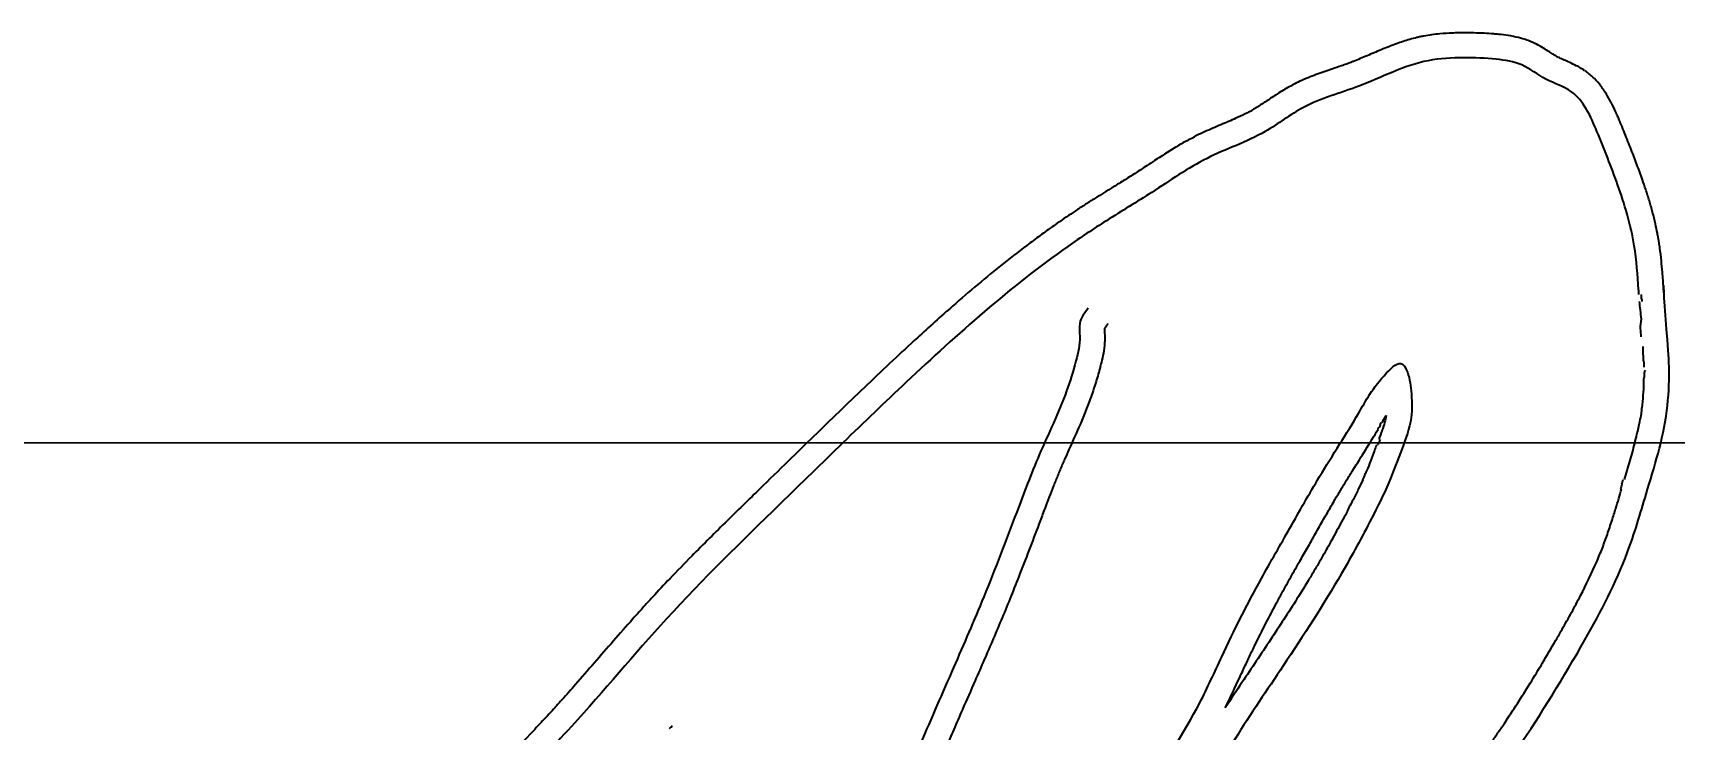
# Model space of a CAD drawing. Header units: millimetres. Extents: x 120281 to 1416367021, y -641565767 to 918373.
# Drawn here: x 1112643 to 1113285, y 870077 to 870350 of the extents above; entities that cross this region are included whole.
import ezdxf

# ---------------------------------------------------------------- set-up
doc = ezdxf.new("R2010")
doc.units = ezdxf.units.MM
doc.layers.add('0_Ном._пера__1', color=7, linetype='Continuous', lineweight=35)
doc.layers.add('размер', color=90, linetype='Continuous', lineweight=40)

msp = doc.modelspace()

# ---------------------------------------------------------------- linework, layer by layer
at = {"layer": '0_Ном._пера__1', "linetype": 'Continuous'}
for points, knots in [([(1113226.74454, 870346.77457), (1113226.03794, 870347.0242), (1113225.33796, 870347.24313), (1113224.64727, 870347.43688), (1113223.22826, 870347.83496), (1113221.85544, 870348.12775), (1113220.52857, 870348.35663), (1113219.20172, 870348.58551), (1113217.92681, 870348.75048), (1113216.71321, 870348.88368), (1113216.38948, 870348.91921), (1113216.11983, 870348.95055), (1113215.80446, 870348.98202), (1113215.48882, 870349.01352), (1113215.09341, 870349.0491), (1113214.77893, 870349.07772), (1113214.15014, 870349.13495), (1113213.55151, 870349.18303), (1113212.92717, 870349.22936), (1113211.67855, 870349.32203), (1113210.44227, 870349.39336), (1113209.20992, 870349.447), (1113207.84145, 870349.50657), (1113206.48235, 870349.54405), (1113205.13075, 870349.5634), (1113204.14924, 870349.57745), (1113203.17188, 870349.58204), (1113202.19747, 870349.57864), (1113201.45032, 870349.57604), (1113200.69625, 870349.56867), (1113199.93306, 870349.55487), (1113199.1698, 870349.54106), (1113198.39029, 870349.52124), (1113197.61099, 870349.492), (1113196.05252, 870349.43353), (1113194.47157, 870349.33941), (1113192.85556, 870349.19165), (1113191.78501, 870349.09376), (1113190.69919, 870348.97226), (1113189.60701, 870348.82068), (1113188.61526, 870348.68305), (1113187.62281, 870348.5205), (1113186.6162, 870348.32879), (1113186.14418, 870348.2389), (1113185.65494, 870348.1461), (1113185.18881, 870348.04524), (1113184.7227, 870347.94439), (1113184.26083, 870347.83716), (1113183.80199, 870347.72655), (1113182.88451, 870347.50537), (1113181.99949, 870347.26353), (1113181.11057, 870347.00898), (1113179.33271, 870346.49986), (1113177.60756, 870345.93197), (1113175.9376, 870345.33194), (1113173.86264, 870344.58639), (1113171.86662, 870343.79124), (1113169.94336, 870342.99254), (1113168.0201, 870342.19384), (1113166.16992, 870341.39208), (1113164.37538, 870340.62331), (1113162.58084, 870339.85453), (1113160.84173, 870339.11881), (1113159.14153, 870338.44492), (1113158.7796, 870338.30146), (1113158.39472, 870338.15946), (1113158.03617, 870338.0218)], [0, 0, 0, 0, 1, 1, 1, 2, 2, 2, 3, 3, 3, 4, 4, 4, 5, 5, 5, 6, 6, 6, 7, 7, 7, 8, 8, 8, 9, 9, 9, 10, 10, 10, 11, 11, 11, 12, 12, 12, 13, 13, 13, 14, 14, 14, 15, 15, 15, 16, 16, 16, 17, 17, 17, 18, 18, 18, 19, 19, 19, 20, 20, 20, 21, 21, 21, 22, 22, 22, 22]), ([(1113228.77586, 870345.94212), (1113228.59833, 870346.02055), (1113228.4183, 870346.09792), (1113228.23943, 870346.17268), (1113228.06089, 870346.24729), (1113227.99764, 870346.29807), (1113227.81966, 870346.36851), (1113227.46371, 870346.50939), (1113227.16057, 870346.6475), (1113226.80743, 870346.77231)], [0, 0, 0, 0, 1, 1, 1, 2, 2, 2, 3, 3, 3, 3]), ([(1113238.97132, 870340), (1113238.88491, 870340.04429), (1113238.80108, 870340.08799), (1113238.71985, 870340.13111), (1113238.55775, 870340.21716), (1113238.49271, 870340.30378), (1113238.3187, 870340.40271), (1113238.14483, 870340.50156), (1113237.99243, 870340.6044), (1113237.80551, 870340.71641), (1113237.43161, 870340.94047), (1113237.03693, 870341.18952), (1113236.60893, 870341.46268), (1113235.97344, 870341.86826), (1113235.27302, 870342.32534), (1113234.50513, 870342.81588), (1113233.73724, 870343.30642), (1113232.89838, 870343.83089), (1113231.96847, 870344.36132), (1113231.03856, 870344.89176), (1113230.01571, 870345.42852), (1113228.88626, 870345.9282)], [0, 0, 0, 0, 1, 1, 1, 2, 2, 2, 3, 3, 3, 4, 4, 4, 5, 5, 5, 6, 6, 6, 7, 7, 7, 7]), ([(1113270.46545, 870249.20345), (1113270.05958, 870254.94295), (1113269.65371, 870260.68245), (1113268.74722, 870266.34802), (1113268.08204, 870270.5054), (1113267.14729, 870274.62297), (1113266.00245, 870278.69015), (1113264.89281, 870282.63228), (1113263.5858, 870286.52706), (1113262.22675, 870290.34891), (1113259.76476, 870297.27237), (1113257.132, 870303.95644), (1113254.17749, 870311.03867), (1113251.72593, 870316.91531), (1113249.05283, 870323.06609), (1113244.21174, 870326.53146), (1113241.28294, 870328.62796), (1113237.56063, 870329.74158), (1113234.24159, 870331.51135), (1113230.98932, 870333.24552), (1113228.12426, 870335.60971), (1113224.82656, 870337.04435), (1113221.74246, 870338.38606), (1113218.27996, 870338.91475), (1113214.85641, 870339.25868), (1113210.58281, 870339.68801), (1113206.3699, 870339.82944), (1113202.11946, 870339.81179), (1113197.48957, 870339.79257), (1113192.81513, 870339.5846), (1113188.27668, 870338.70368), (1113183.52582, 870337.78154), (1113178.92396, 870336.12199), (1113174.42949, 870334.27879), (1113169.97786, 870332.45317), (1113165.63157, 870330.44739), (1113161.13742, 870328.7439), (1113153.91591, 870326.00662), (1113146.31262, 870324.04986), (1113139.54056, 870320.44534), (1113134.36976, 870317.69311), (1113129.68357, 870313.98022), (1113124.58753, 870311.03867), (1113117.36925, 870306.87212), (1113109.32869, 870304.25314), (1113101.88043, 870300.52578), (1113094.33375, 870296.74916), (1113087.39514, 870291.83468), (1113080.28358, 870287.24544), (1113074.42255, 870283.46319), (1113068.44404, 870279.90185), (1113062.55934, 870276.17944), (1113057.45611, 870272.95134), (1113052.42344, 870269.6021), (1113047.48297, 870266.12715), (1113024.98729, 870250.30452), (1113004.40343, 870231.87556), (1112984.34895, 870213.00769), (1112967.696, 870197.34009), (1112951.40808, 870181.36985), (1112935.05771, 870165.42123), (1112920.01821, 870150.75127), (1112904.92588, 870136.0996), (1112890.75376, 870120.60221), (1112878.14213, 870106.81124), (1112866.25923, 870092.35054), (1112853.64876, 870078.55064), (1112846.12689, 870070.31931), (1112838.34614, 870062.32308), (1112830.85792, 870054.06461), (1112822.95422, 870045.34794), (1112815.37643, 870036.33912), (1112807.59575, 870027.50393), (1112799.89542, 870018.76), (1112791.99636, 870010.18613), (1112784.88859, 870000.94514), (1112779.56692, 869994.02631), (1112774.68883, 869986.73351), (1112770.46428, 869979.11895), (1112766.61022, 869972.17219), (1112763.29993, 869964.95764), (1112759.33963, 869958.00256), (1112754.01787, 869948.65651), (1112747.52216, 869939.779), (1112744.32505, 869929.66173), (1112742.85832, 869925.02023), (1112742.08706, 869920.11777), (1112741.54624, 869915.21283), (1112741.13725, 869911.5035), (1112740.85999, 869907.79276), (1112740.98598, 869904.09966), (1112741.11872, 869900.20876), (1112741.69989, 869896.33745), (1112742.10228, 869892.42955), (1112742.54467, 869888.13314), (1112742.77129, 869883.79254), (1112743.77045, 869879.64953), (1112744.62894, 869876.08978), (1112746.05467, 869872.67594), (1112747.10367, 869869.08944), (1112748.10246, 869865.6746), (1112748.7629, 869862.10313), (1112750.44811, 869859.088), (1112751.90511, 869856.48118), (1112754.12697, 869854.29038), (1112756.00335, 869851.86381), (1112758.63719, 869848.45769), (1112760.58276, 869844.5874), (1112763.235, 869841.3055), (1112766.3358, 869837.46855), (1112770.40398, 869834.43569), (1112774.35837, 869831.3023), (1112778.35605, 869828.13462), (1112782.23723, 869824.86416), (1112786.59395, 869822.41094), (1112790.61216, 869820.14833), (1112795.03636, 869818.58084), (1112799.38892, 869816.85338), (1112804.38568, 869814.87024), (1112809.28711, 869812.67631), (1112814.40615, 869811.29779), (1112821.22023, 869809.4628), (1112828.41778, 869809.07263), (1112835.54161, 869808.51893), (1112841.31502, 869808.07019), (1112847.04055, 869807.51403), (1112852.78097, 869807.40709), (1112860.92171, 869807.25543), (1112869.09173, 869808.00729), (1112877.25458, 869808.51897), (1112882.82598, 869808.86822), (1112888.39317, 869809.10564), (1112893.93826, 869809.62904), (1112900.45991, 869810.24461), (1112906.95013, 869811.25581), (1112913.40737, 869812.40778), (1112921.03585, 869813.76869), (1112928.61868, 869815.32603), (1112936.21143, 869816.85346), (1112949.04608, 869819.4354), (1112961.90979, 869821.93189), (1112974.59026, 869825.18973), (1112987.02718, 869828.38501), (1112999.28853, 869832.31263), (1113011.2989, 869836.85981), (1113022.56913, 869841.12677), (1113033.61844, 869845.93932), (1113044.6678, 869850.75182)], [0, 0, 0, 0, 1, 1, 1, 2, 2, 2, 3, 3, 3, 4, 4, 4, 5, 5, 5, 6, 6, 6, 7, 7, 7, 8, 8, 8, 9, 9, 9, 10, 10, 10, 11, 11, 11, 12, 12, 12, 13, 13, 13, 14, 14, 14, 15, 15, 15, 16, 16, 16, 17, 17, 17, 18, 18, 18, 19, 19, 19, 20, 20, 20, 21, 21, 21, 22, 22, 22, 23, 23, 23, 24, 24, 24, 25, 25, 25, 26, 26, 26, 27, 27, 27, 28, 28, 28, 29, 29, 29, 30, 30, 30, 31, 31, 31, 32, 32, 32, 33, 33, 33, 34, 34, 34, 35, 35, 35, 36, 36, 36, 37, 37, 37, 38, 38, 38, 39, 39, 39, 40, 40, 40, 41, 41, 41, 42, 42, 42, 43, 43, 43, 44, 44, 44, 45, 45, 45, 46, 46, 46, 47, 47, 47, 48, 48, 48, 49, 49, 49, 49]), ([(1113158.13998, 870338.022), (1113157.84804, 870337.90978), (1113157.55783, 870337.79985), (1113157.26366, 870337.69001), (1113156.96934, 870337.58012), (1113156.59417, 870337.48078), (1113156.29433, 870337.37181), (1113155.69434, 870337.15377), (1113155.0715, 870336.9286), (1113154.45073, 870336.71206), (1113153.20919, 870336.27896), (1113151.93521, 870335.84615), (1113150.62062, 870335.40081), (1113148.65445, 870334.73473), (1113146.61635, 870334.04111), (1113144.52531, 870333.2673), (1113142.43426, 870332.49348), (1113140.29144, 870331.63911), (1113138.12787, 870330.64018), (1113137.23492, 870330.2279), (1113136.33036, 870329.79138), (1113135.43334, 870329.3248)], [0, 0, 0, 0, 1, 1, 1, 2, 2, 2, 3, 3, 3, 4, 4, 4, 5, 5, 5, 6, 6, 6, 7, 7, 7, 7]), ([(1113249.03622, 870335.06847), (1113248.70065, 870335.28873), (1113248.36795, 870335.49643), (1113248.0393, 870335.69314), (1113247.38202, 870336.08654), (1113246.73469, 870336.43594), (1113246.11641, 870336.75346), (1113245.20538, 870337.22133), (1113244.34163, 870337.6208), (1113243.53999, 870337.9797), (1113242.73834, 870338.33862), (1113241.99395, 870338.65737), (1113241.322, 870338.95329), (1113240.65007, 870339.2492), (1113240.04999, 870339.52221), (1113239.52635, 870339.77826), (1113239.37842, 870339.85059), (1113239.28179, 870339.9215), (1113239.14658, 870339.99111)], [0, 0, 0, 0, 1, 1, 1, 2, 2, 2, 3, 3, 3, 4, 4, 4, 5, 5, 5, 6, 6, 6, 6]), ([(1113263.6201, 870313.74956), (1113263.48513, 870314.07468), (1113263.34955, 870314.40044), (1113263.21335, 870314.72689), (1113262.99355, 870315.25375), (1113262.77525, 870315.79111), (1113262.5422, 870316.34064), (1113262.30916, 870316.89016), (1113262.06849, 870317.45062), (1113261.8184, 870318.01957), (1113261.31823, 870319.15747), (1113260.78196, 870320.32998), (1113260.18786, 870321.52247), (1113259.59376, 870322.71496), (1113258.94292, 870323.92762), (1113258.20977, 870325.1442), (1113257.47663, 870326.36078), (1113256.6608, 870327.58194), (1113255.72989, 870328.78286), (1113254.96093, 870329.77486), (1113254.11314, 870330.75305), (1113253.16918, 870331.69383), (1113252.22522, 870332.63462), (1113251.18413, 870333.53792), (1113250.03971, 870334.36933), (1113249.87131, 870334.49167), (1113249.6973, 870334.61359), (1113249.52834, 870334.73021)], [0, 0, 0, 0, 1, 1, 1, 2, 2, 2, 3, 3, 3, 4, 4, 4, 5, 5, 5, 6, 6, 6, 7, 7, 7, 8, 8, 8, 9, 9, 9, 9]), ([(1113135.5587, 870329.3262), (1113135.22982, 870329.155), (1113134.89985, 870328.97918), (1113134.57526, 870328.80228), (1113133.82481, 870328.3933), (1113132.99523, 870327.97374), (1113132.28751, 870327.55302), (1113130.6967, 870326.60731), (1113129.18889, 870325.64529), (1113127.77503, 870324.71), (1113126.36119, 870323.77473), (1113125.02524, 870322.86682), (1113123.74339, 870322.02192), (1113122.46154, 870321.17701), (1113121.23666, 870320.39526), (1113120.05792, 870319.70239)], [0, 0, 0, 0, 1, 1, 1, 2, 2, 2, 3, 3, 3, 4, 4, 4, 5, 5, 5, 5]), ([(1113119.32715, 870319.22724), (1113119.05783, 870319.0752), (1113118.78526, 870318.92448), (1113118.50948, 870318.77495), (1113117.95752, 870318.47566), (1113117.3129, 870318.19367), (1113116.73559, 870317.90303), (1113115.58091, 870317.32171), (1113114.37982, 870316.75633), (1113113.13183, 870316.19379), (1113111.259, 870315.3496), (1113109.29229, 870314.5155), (1113107.24698, 870313.64765), (1113105.20166, 870312.77979), (1113103.08177, 870311.87814), (1113100.91675, 870310.88679), (1113099.89192, 870310.41752), (1113098.84999, 870309.9284), (1113097.80825, 870309.41182), (1113097.44086, 870309.22964), (1113097.04902, 870309.05916), (1113096.68454, 870308.87251)], [0, 0, 0, 0, 1, 1, 1, 2, 2, 2, 3, 3, 3, 4, 4, 4, 5, 5, 5, 6, 6, 6, 7, 7, 7, 7]), ([(1113280.2075, 870249.89237), (1113280.06474, 870251.91117), (1113279.91968, 870253.9652), (1113279.74938, 870256.0513), (1113279.62899, 870257.52603), (1113279.49593, 870259.01679), (1113279.3414, 870260.52243), (1113279.17406, 870262.15292), (1113278.98154, 870263.80088), (1113278.75191, 870265.46452), (1113278.65528, 870266.16461), (1113278.55207, 870266.86746), (1113278.44135, 870267.57292), (1113278.34454, 870268.18972), (1113278.24214, 870268.80706), (1113278.13474, 870269.42185), (1113278.02733, 870270.03664), (1113277.91473, 870270.6498), (1113277.79728, 870271.2613), (1113277.56237, 870272.48429), (1113277.3078, 870273.70064), (1113277.03494, 870274.91017), (1113276.69495, 870276.41731), (1113276.32664, 870277.91387), (1113275.93282, 870279.39958), (1113275.52884, 870280.92368), (1113275.09698, 870282.43766), (1113274.64647, 870283.92937), (1113274.19596, 870285.42108), (1113273.7266, 870286.89303), (1113273.24582, 870288.34473), (1113272.81801, 870289.63649), (1113272.38112, 870290.91222), (1113271.94029, 870292.17137), (1113271.59015, 870293.17147), (1113271.23827, 870294.15955), (1113270.88281, 870295.1446), (1113270.52735, 870296.12966), (1113270.16847, 870297.11044), (1113269.80576, 870298.08854), (1113269.08035, 870300.04474), (1113268.33981, 870301.99015), (1113267.58135, 870303.93751), (1113267.16006, 870305.01916), (1113266.73316, 870306.10141), (1113266.30035, 870307.1865), (1113265.43475, 870309.35666), (1113264.54529, 870311.53812), (1113263.62777, 870313.74912)], [0, 0, 0, 0, 1, 1, 1, 2, 2, 2, 3, 3, 3, 4, 4, 4, 5, 5, 5, 6, 6, 6, 7, 7, 7, 8, 8, 8, 9, 9, 9, 10, 10, 10, 11, 11, 11, 12, 12, 12, 13, 13, 13, 14, 14, 14, 15, 15, 15, 16, 16, 16, 16]), ([(1113096.95801, 870308.85512), (1113096.59424, 870308.66843), (1113096.23277, 870308.47999), (1113095.87354, 870308.28994), (1113095.15418, 870307.90939), (1113094.2296, 870307.52389), (1113093.52721, 870307.13232), (1113092.12217, 870306.34904), (1113090.71906, 870305.54726), (1113089.37506, 870304.73313), (1113086.61185, 870303.05931), (1113083.96549, 870301.34099), (1113081.39621, 870299.65266), (1113080.42428, 870299.01398), (1113079.45406, 870298.37958), (1113078.50205, 870297.75298), (1113077.65829, 870297.19762), (1113076.83581, 870296.64828), (1113076.00497, 870296.10764), (1113075.26137, 870295.62377), (1113074.51856, 870295.14809), (1113073.77389, 870294.67256), (1113073.02933, 870294.1971), (1113072.3017, 870293.72338), (1113071.54842, 870293.24976), (1113070.04164, 870292.30239), (1113068.49655, 870291.35738), (1113066.9598, 870290.40812), (1113063.8863, 870288.50961), (1113060.76062, 870286.59411), (1113057.61238, 870284.60615), (1113056.4089, 870283.84623), (1113055.20242, 870283.07877), (1113054.00513, 870282.30459), (1113052.80782, 870281.5304), (1113051.61434, 870280.74894), (1113050.42473, 870279.96094), (1113048.04557, 870278.38499), (1113045.68608, 870276.78124), (1113043.34096, 870275.14913), (1113041.54798, 870273.9013), (1113039.76936, 870272.63663), (1113038.00106, 870271.35851), (1113036.23276, 870270.08038), (1113034.47512, 870268.78838), (1113032.73155, 870267.48298), (1113029.24439, 870264.87215), (1113025.80429, 870262.20891), (1113022.40791, 870259.50189), (1113015.61516, 870254.08787), (1113008.99366, 870248.49865), (1113002.49861, 870242.80138), (1112997.84982, 870238.72359), (1112993.26601, 870234.5904), (1112988.73165, 870230.42596), (1112985.51243, 870227.46937), (1112982.31831, 870224.49703), (1112979.1433, 870221.51748), (1112975.79752, 870218.37766), (1112972.47014, 870215.229), (1112969.15662, 870212.07179), (1112965.84309, 870208.91459), (1112962.54346, 870205.74958), (1112959.25419, 870202.57932), (1112952.67567, 870196.23883), (1112946.1396, 870189.8774), (1112939.61722, 870183.51592), (1112935.91036, 870179.90051), (1112932.20766, 870176.28512), (1112928.50517, 870172.6734), (1112923.84885, 870168.13126), (1112919.17482, 870163.57918), (1112914.50937, 870158.98944), (1112909.84392, 870154.3997), (1112905.18784, 870149.77289), (1112900.57121, 870145.08261), (1112897.7029, 870142.16855), (1112894.85029, 870139.22999), (1112892.01947, 870136.26048), (1112889.75604, 870133.88618), (1112887.50742, 870131.49184), (1112885.27626, 870129.0747), (1112883.97298, 870127.66278), (1112882.69257, 870126.24102), (1112881.40552, 870124.81751), (1112880.11845, 870123.39398), (1112878.83064, 870121.96832), (1112877.5601, 870120.53912), (1112875.01898, 870117.68067), (1112872.49784, 870114.81362), (1112870.00424, 870111.94945), (1112865.01708, 870106.22112), (1112860.10191, 870100.50386), (1112855.15967, 870094.88511), (1112853.42712, 870092.91539), (1112851.69066, 870090.9577), (1112849.94797, 870089.01577), (1112849.02519, 870087.9875), (1112848.06452, 870086.96626), (1112847.13713, 870085.9474)], [0, 0, 0, 0, 1, 1, 1, 2, 2, 2, 3, 3, 3, 4, 4, 4, 5, 5, 5, 6, 6, 6, 7, 7, 7, 8, 8, 8, 9, 9, 9, 10, 10, 10, 11, 11, 11, 12, 12, 12, 13, 13, 13, 14, 14, 14, 15, 15, 15, 16, 16, 16, 17, 17, 17, 18, 18, 18, 19, 19, 19, 20, 20, 20, 21, 21, 21, 22, 22, 22, 23, 23, 23, 24, 24, 24, 25, 25, 25, 26, 26, 26, 27, 27, 27, 28, 28, 28, 29, 29, 29, 30, 30, 30, 31, 31, 31, 32, 32, 32, 33, 33, 33, 33]), ([(1113022.06649, 869934.14395), (1113021.12248, 869928.54314), (1113020.17846, 869922.94234), (1113018.95591, 869917.38378), (1113017.81737, 869912.20722), (1113016.43727, 869907.06731), (1113015.51063, 869901.88722), (1113014.92059, 869898.58877), (1113014.51441, 869895.27403), (1113014.36074, 869891.84438), (1113014.19784, 869888.20884), (1113014.31869, 869884.44418), (1113015.797, 869881.22577), (1113016.62091, 869879.43206), (1113017.86648, 869877.80802), (1113019.24228, 869876.34782), (1113020.79168, 869874.70337), (1113022.50627, 869873.2667), (1113024.41019, 869872.04375), (1113026.52436, 869870.68574), (1113028.87199, 869869.59124), (1113031.30516, 869869.17436), (1113034.30524, 869868.66035), (1113037.43536, 869869.17649), (1113040.49549, 869869.74824), (1113043.34349, 869870.28035), (1113046.13085, 869870.86062), (1113048.82671, 869871.75681), (1113054.45065, 869873.62638), (1113059.6764, 869876.8708), (1113064.33486, 869880.6519), (1113068.31071, 869883.87894), (1113071.87336, 869887.4969), (1113075.82058, 869890.69663), (1113080.69334, 869894.64661), (1113086.15219, 869897.95924), (1113090.75598, 869902.17416), (1113096.12929, 869907.09359), (1113100.33782, 869913.24216), (1113105.11865, 869918.81847), (1113109.0922, 869923.45319), (1113113.46111, 869927.6926), (1113117.75426, 869932.01764), (1113123.24472, 869937.54887), (1113128.61129, 869943.22016), (1113133.55318, 869949.23583), (1113138.21214, 869954.90707), (1113142.49365, 869960.88439), (1113146.97301, 869966.70698), (1113156.80306, 869979.48475), (1113167.58593, 869991.51736), (1113177.30202, 870004.35631), (1113185.52075, 870015.21664), (1113192.97617, 870026.65391), (1113200.73606, 870037.87146), (1113208.18231, 870048.63562), (1113215.90892, 870059.19745), (1113223.25372, 870070.01045), (1113232.58201, 870083.74353), (1113241.29443, 870097.88175), (1113249.4854, 870112.3886), (1113255.69593, 870123.38794), (1113261.60669, 870134.5992), (1113266.02889, 870146.36437), (1113268.84981, 870153.86935), (1113271.06501, 870161.59973), (1113273.38204, 870169.32133), (1113274.97081, 870174.61596), (1113276.60748, 870179.90646), (1113278.03451, 870185.18222), (1113279.50825, 870190.63063), (1113280.75833, 870196.06332), (1113281.49291, 870201.89827), (1113282.16561, 870207.24167), (1113282.40597, 870212.92242), (1113282.36089, 870217.5062), (1113282.31843, 870221.82362), (1113282.02248, 870225.16786), (1113281.49266, 870232.20425), (1113280.85449, 870240.67964), (1113279.87697, 870254.51174), (1113280.20755, 870249.89234), (1113280.24187, 870249.41273), (1113280.25249, 870248.73046), (1113280.30081, 870248.05194)], [0, 0, 0, 0, 1, 1, 1, 2, 2, 2, 3, 3, 3, 4, 4, 4, 5, 5, 5, 6, 6, 6, 7, 7, 7, 8, 8, 8, 9, 9, 9, 10, 10, 10, 11, 11, 11, 12, 12, 12, 13, 13, 13, 14, 14, 14, 15, 15, 15, 16, 16, 16, 17, 17, 17, 18, 18, 18, 19, 19, 19, 20, 20, 20, 21, 21, 21, 22, 22, 22, 23, 23, 23, 24, 24, 24, 25, 25, 25, 26, 26, 26, 27, 27, 27, 28, 28, 28, 28]), ([(1113055.45292, 870241.94882), (1113054.00859, 870240.07613), (1113052.56426, 870238.20344), (1113052.14422, 870236.07225), (1113051.82395, 870234.44724), (1113052.09919, 870232.67194), (1113052.14422, 870230.93001), (1113052.22884, 870227.65673), (1113051.50058, 870224.50128), (1113050.67271, 870221.37987), (1113049.61785, 870217.40259), (1113048.40126, 870213.48057), (1113046.99834, 870209.62861), (1113043.90412, 870201.13288), (1113039.90349, 870192.97795), (1113036.33649, 870184.65365), (1113033.17379, 870177.27288), (1113030.352, 870169.75895), (1113027.51623, 870162.24981), (1113023.33873, 870151.18774), (1113019.1309, 870140.13605), (1113014.65152, 870129.19526), (1113010.85616, 870119.92521), (1113006.86585, 870110.73478), (1113002.84858, 870101.55668), (1112998.51585, 870091.65785), (1112994.15177, 870081.77336), (1112989.97946, 870071.80759), (1112986.75706, 870064.1107), (1112983.64905, 870056.36533), (1112980.42345, 870048.66941), (1112977.22288, 870041.03321), (1112973.90654, 870033.44571), (1112970.49735, 870025.89934), (1112965.22409, 870014.22677), (1112959.72868, 870002.6526), (1112953.93183, 869991.23265), (1112950.2141, 869983.90861), (1112946.37237, 869976.648), (1112942.9043, 869969.19692), (1112940.96157, 869965.02301), (1112939.1361, 869960.78933), (1112937.02267, 869956.70944), (1112933.33807, 869949.59648), (1112928.77823, 869942.95098), (1112924.52801, 869936.14238), (1112920.54399, 869929.76021), (1112916.83202, 869923.23473), (1112913.13043, 869916.67588), (1112910.15293, 869911.40004), (1112907.18213, 869906.10261), (1112903.57439, 869901.25105), (1112900.48255, 869897.09325), (1112896.92299, 869893.26292), (1112893.98323, 869889.01086), (1112891.08892, 869884.82453), (1112888.79539, 869880.2294), (1112886.26431, 869875.78905), (1112883.66978, 869871.23737), (1112880.82548, 869866.84833), (1112877.80968, 869862.56723), (1112874.39163, 869857.71512), (1112870.75307, 869853.00169), (1112866.78201, 869848.61108), (1112864.21869, 869845.77694), (1112861.51674, 869843.07732), (1112857.95731, 869841.26586), (1112855.18528, 869839.85511), (1112851.89163, 869838.98317), (1112849.13548, 869839.79731)], [0, 0, 0, 0, 1, 1, 1, 2, 2, 2, 3, 3, 3, 4, 4, 4, 5, 5, 5, 6, 6, 6, 7, 7, 7, 8, 8, 8, 9, 9, 9, 10, 10, 10, 11, 11, 11, 12, 12, 12, 13, 13, 13, 14, 14, 14, 15, 15, 15, 16, 16, 16, 17, 17, 17, 18, 18, 18, 19, 19, 19, 20, 20, 20, 21, 21, 21, 22, 22, 22, 23, 23, 23, 23]), ([(1113271.45593, 870230.78422), (1113271.37744, 870231.80845), (1113271.2931, 870232.92247), (1113271.20601, 870234.08413), (1113271.11892, 870235.24566), (1113271.61727, 870236.44091), (1113271.52891, 870237.65019), (1113271.35221, 870240.06871), (1113270.96506, 870242.48043), (1113270.81708, 870244.53959)], [0, 0, 0, 0, 1, 1, 1, 2, 2, 2, 3, 3, 3, 3]), ([(1113063.1864, 870235.98431), (1113063.04714, 870235.80375), (1113062.91547, 870235.63299), (1113062.79225, 870235.47196), (1113062.54582, 870235.1499), (1113062.33337, 870234.86644), (1113062.16063, 870234.6256), (1113061.98789, 870234.38475), (1113061.85512, 870234.1866), (1113061.76398, 870234.04058)], [0, 0, 0, 0, 1, 1, 1, 2, 2, 2, 3, 3, 3, 3]), ([(1113061.76213, 870234.03761), (1113061.76507, 870233.94536), (1113061.76968, 870233.83681), (1113061.77602, 870233.7127), (1113061.78871, 870233.46446), (1113061.80872, 870233.15423), (1113061.83151, 870232.7853), (1113061.85429, 870232.41638), (1113061.87988, 870231.98871), (1113061.89744, 870231.50179), (1113061.90486, 870231.29631), (1113061.91017, 870231.07714), (1113061.9134, 870230.86225), (1113061.91947, 870230.45969), (1113061.91787, 870230.06193), (1113061.90844, 870229.66933), (1113061.88958, 870228.88415), (1113061.8415, 870228.11975), (1113061.77151, 870227.37779), (1113061.64194, 870226.00417), (1113061.43776, 870224.70794), (1113061.20008, 870223.48824), (1113060.9624, 870222.26853), (1113060.69123, 870221.12468), (1113060.41837, 870220.05108), (1113060.33987, 870219.74223), (1113060.26171, 870219.43916), (1113060.18346, 870219.14184), (1113060.11818, 870218.89378), (1113060.05215, 870218.64996), (1113059.98634, 870218.40491), (1113059.92053, 870218.15986), (1113059.85518, 870217.91486), (1113059.78818, 870217.67005), (1113059.65417, 870217.18043), (1113059.51714, 870216.69133), (1113059.37821, 870216.20273), (1113059.10035, 870215.22554), (1113058.8127, 870214.25044), (1113058.51467, 870213.27767), (1113057.91861, 870211.33211), (1113057.28145, 870209.39583), (1113056.60021, 870207.4707), (1113056.27715, 870206.55772), (1113055.94354, 870205.64638), (1113055.60337, 870204.74498), (1113055.26319, 870203.84359), (1113054.91594, 870202.9503), (1113054.56335, 870202.06452), (1113053.85817, 870200.29296), (1113053.13149, 870198.55144), (1113052.39519, 870196.83534), (1113050.91751, 870193.39133), (1113049.40211, 870190.04919), (1113047.93769, 870186.77451), (1113047.3643, 870185.49234), (1113046.79859, 870184.22057), (1113046.24547, 870182.9574), (1113045.94303, 870182.26671), (1113045.6443, 870181.5786), (1113045.35013, 870180.89277), (1113044.76177, 870179.52112), (1113044.18418, 870178.141), (1113043.61391, 870176.75095), (1113043.04364, 870175.3609), (1113042.48113, 870173.96167), (1113041.92394, 870172.55417), (1113040.80958, 870169.73917), (1113039.71667, 870166.89105), (1113038.62584, 870164.01737), (1113037.98157, 870162.32011), (1113037.33807, 870160.61393), (1113036.69103, 870158.90047), (1113035.39694, 870155.47354), (1113034.09717, 870152.04023), (1113032.78517, 870148.60489), (1113031.47317, 870145.16955), (1113030.14869, 870141.73173), (1113028.80444, 870138.29448), (1113027.6351, 870135.30449), (1113026.45084, 870132.31492), (1113025.24672, 870129.3278), (1113024.13091, 870126.55976), (1113022.9962, 870123.79244), (1113021.84878, 870121.03877), (1113020.70136, 870118.28511), (1113019.54113, 870115.54219), (1113018.37254, 870112.80826), (1113016.03537, 870107.34038), (1113013.66464, 870101.90826), (1113011.29537, 870096.4984), (1113009.62767, 870092.69046), (1113007.96094, 870088.89398), (1113006.3078, 870085.10356), (1113005.17585, 870082.50812), (1113004.05016, 870079.91553), (1113002.93493, 870077.32407), (1113001.9424, 870075.01772), (1113000.95805, 870072.71228), (1112999.98471, 870070.40653), (1112999.35783, 870068.9215), (1112998.73514, 870067.43767), (1112998.11562, 870065.94764), (1112997.4961, 870064.45761), (1112996.88062, 870062.96262), (1112996.2636, 870061.4634), (1112995.02956, 870058.46494), (1112993.79655, 870055.44946), (1112992.5519, 870052.42291), (1112991.68525, 870050.31553), (1112990.81176, 870048.20279), (1112989.92848, 870046.08663), (1112989.36793, 870044.74365), (1112988.80225, 870043.39978), (1112988.23425, 870042.05849), (1112987.66625, 870040.7172), (1112987.0937, 870039.37747), (1112986.51913, 870038.03959), (1112985.37, 870035.36384), (1112984.21088, 870032.69479), (1112983.03703, 870030.03216), (1112981.59351, 870026.75781), (1112980.13282, 870023.4939), (1112978.65461, 870020.23726), (1112977.1764, 870016.98061), (1112975.67946, 870013.73007), (1112974.1631, 870010.48686), (1112971.13039, 870004.00044), (1112968.01826, 869997.54325), (1112964.81217, 869991.12502), (1112964.20401, 869989.90756), (1112963.58984, 869988.6912), (1112962.97484, 869987.47661)], [0, 0, 0, 0, 1, 1, 1, 2, 2, 2, 3, 3, 3, 4, 4, 4, 5, 5, 5, 6, 6, 6, 7, 7, 7, 8, 8, 8, 9, 9, 9, 10, 10, 10, 11, 11, 11, 12, 12, 12, 13, 13, 13, 14, 14, 14, 15, 15, 15, 16, 16, 16, 17, 17, 17, 18, 18, 18, 19, 19, 19, 20, 20, 20, 21, 21, 21, 22, 22, 22, 23, 23, 23, 24, 24, 24, 25, 25, 25, 26, 26, 26, 27, 27, 27, 28, 28, 28, 29, 29, 29, 30, 30, 30, 31, 31, 31, 32, 32, 32, 33, 33, 33, 34, 34, 34, 35, 35, 35, 36, 36, 36, 37, 37, 37, 38, 38, 38, 39, 39, 39, 40, 40, 40, 41, 41, 41, 42, 42, 42, 43, 43, 43, 44, 44, 44, 44]), ([(1113272.4172, 870221.33366), (1113272.37581, 870222.13823), (1113272.32378, 870222.98428), (1113272.26036, 870223.91614), (1113272.19695, 870224.84795), (1113272.28234, 870225.85908), (1113272.19684, 870226.99931)], [0, 0, 0, 0, 1, 1, 1, 2, 2, 2, 2]), ([(1113041.30174, 869974.80732), (1113044.64995, 869981.32755), (1113047.99817, 869987.84777), (1113051.42168, 869994.3399), (1113054.55447, 870000.2807), (1113057.75032, 870006.19798), (1113060.43139, 870012.3415), (1113063.07113, 870018.39032), (1113065.21186, 870024.65847), (1113067.72286, 870030.77163), (1113070.8076, 870038.28158), (1113074.45117, 870045.55764), (1113078.44639, 870052.6318), (1113085.13052, 870064.46707), (1113092.79895, 870075.73722), (1113099.03875, 870087.77986), (1113102.0935, 870093.67546), (1113104.80586, 870099.7562), (1113107.6211, 870105.78147), (1113112.45281, 870116.12248), (1113117.58755, 870126.30008), (1113123.08959, 870136.31398), (1113126.73068, 870142.94087), (1113130.53263, 870149.49608), (1113134.24047, 870156.02966), (1113138.04454, 870162.73279), (1113141.74956, 870169.41316), (1113145.82312, 870176.17575), (1113150.90109, 870184.60578), (1113156.55175, 870193.16355), (1113161.00525, 870200.84679), (1113163.97288, 870205.96658), (1113166.40893, 870210.69804), (1113172.03718, 870216.68692), (1113174.10609, 870218.8884), (1113176.60654, 870221.25978), (1113178.24064, 870220.13206), (1113178.81593, 870219.73504), (1113179.28308, 870218.90432), (1113179.6673, 870218.08196), (1113180.99407, 870215.24223), (1113181.32365, 870212.5021), (1113181.57159, 870209.66824), (1113181.87575, 870206.19167), (1113182.05813, 870202.57405), (1113181.5712, 870199.08552), (1113180.99826, 870194.98084), (1113179.49813, 870191.05491), (1113178.03778, 870187.14548), (1113176.36501, 870182.66741), (1113174.74445, 870178.21101), (1113172.87874, 870173.84815), (1113170.8304, 870169.05822), (1113168.48658, 870164.38106), (1113166.08948, 870159.73721), (1113162.35217, 870152.49703), (1113158.4852, 870145.33784), (1113154.40988, 870138.298), (1113147.28266, 870125.9862), (1113139.51815, 870114.03946), (1113131.61466, 870102.19474), (1113125.30028, 870092.73155), (1113118.8972, 870083.33348), (1113112.84189, 870073.71233), (1113107.91239, 870065.87996), (1113103.21336, 870057.89976), (1113098.2369, 870050.09277), (1113096.18646, 870046.87607), (1113094.08893, 870043.68876), (1113091.81338, 870040.6238), (1113088.7773, 870036.53448), (1113085.42446, 870032.66293), (1113082.64961, 870028.41381), (1113079.77702, 870024.01505), (1113077.52375, 870019.21166), (1113075.23014, 870014.45956), (1113072.90878, 870009.64998), (1113070.54596, 870004.89295), (1113068.24717, 870000.06922), (1113065.05044, 869993.36126), (1113061.97771, 869986.52432), (1113057.77033, 869980.44793), (1113055.51007, 869977.18361), (1113052.92212, 869974.13877), (1113050.33439, 869971.09395)], [0, 0, 0, 0, 1, 1, 1, 2, 2, 2, 3, 3, 3, 4, 4, 4, 5, 5, 5, 6, 6, 6, 7, 7, 7, 8, 8, 8, 9, 9, 9, 10, 10, 10, 11, 11, 11, 12, 12, 12, 13, 13, 13, 14, 14, 14, 15, 15, 15, 16, 16, 16, 17, 17, 17, 18, 18, 18, 19, 19, 19, 20, 20, 20, 21, 21, 21, 22, 22, 22, 23, 23, 23, 24, 24, 24, 25, 25, 25, 26, 26, 26, 27, 27, 27, 28, 28, 28, 28]), ([(1113272.72758, 870214.84795), (1113272.7368, 870215.43685), (1113272.74118, 870216.01176), (1113272.74106, 870216.56873), (1113272.74098, 870216.99076), (1113273.10294, 870217.39795), (1113273.09783, 870217.79821)], [0, 0, 0, 0, 1, 1, 1, 2, 2, 2, 2]), ([(1113271.81214, 870203.07409), (1113272.01052, 870204.64304), (1113272.17049, 870206.27376), (1113272.29309, 870207.90412), (1113272.41568, 870209.53447), (1113272.48193, 870211.1641), (1113272.53348, 870212.73192), (1113272.55722, 870213.45386), (1113272.54855, 870214.15972), (1113272.55855, 870214.84938)], [0, 0, 0, 0, 1, 1, 1, 2, 2, 2, 3, 3, 3, 3]), ([(1113268.91407, 870189.15261), (1113269.22288, 870190.32981), (1113269.51633, 870191.49649), (1113269.79196, 870192.65814), (1113270.19502, 870194.35691), (1113270.62183, 870196.04233), (1113270.94207, 870197.73834), (1113271.13014, 870198.73439), (1113271.40282, 870199.72742), (1113271.5588, 870200.73339), (1113271.67881, 870201.50744), (1113271.64768, 870202.29768), (1113271.74701, 870203.08217)], [0, 0, 0, 0, 1, 1, 1, 2, 2, 2, 3, 3, 3, 4, 4, 4, 4]), ([(1113168.56683, 870194.57283), (1113168.77363, 870194.92401), (1113168.97878, 870195.27444), (1113169.18215, 870195.62409), (1113169.34417, 870195.90264), (1113169.56048, 870196.21838), (1113169.71798, 870196.49164)], [0, 0, 0, 0, 1, 1, 1, 2, 2, 2, 2]), ([(1113170.19555, 870197.272), (1113170.49976, 870197.80302), (1113170.79448, 870198.31886), (1113171.0837, 870198.82127), (1113171.33439, 870199.25675), (1113171.5938, 870199.68215), (1113171.839, 870200.0993)], [0, 0, 0, 0, 1, 1, 1, 2, 2, 2, 2]), ([(1113171.85826, 870200.09878), (1113171.72286, 870199.24576), (1113171.5161, 870198.32924), (1113171.24152, 870197.34432), (1113170.96693, 870196.35937), (1113170.60672, 870195.30733), (1113170.21331, 870194.1891)], [0, 0, 0, 0, 1, 1, 1, 2, 2, 2, 2]), ([(1113156.395, 870174.749), (1113157.21049, 870176.07161), (1113158.03823, 870177.40085), (1113158.871, 870178.73235), (1113160.53655, 870181.39532), (1113162.21991, 870184.0667), (1113163.86944, 870186.71691), (1113165.51897, 870189.3671), (1113167.13147, 870191.99569), (1113168.65549, 870194.5825)], [0, 0, 0, 0, 1, 1, 1, 2, 2, 2, 3, 3, 3, 3]), ([(1113169.43746, 870190.62463), (1113169.30282, 870190.26267), (1113169.16832, 870189.90029), (1113169.03478, 870189.54017), (1113168.90126, 870189.18006), (1113168.48083, 870188.86211), (1113168.34838, 870188.50491)], [0, 0, 0, 0, 1, 1, 1, 2, 2, 2, 2]), ([(1113167.30947, 870186.34871), (1113166.78313, 870184.94359), (1113166.26007, 870183.56304), (1113165.73137, 870182.20917), (1113165.25829, 870180.99774), (1113164.79678, 870179.80756), (1113164.3088, 870178.63986), (1113164.05071, 870178.02223), (1113163.70936, 870177.41614), (1113163.44173, 870176.80424)], [0, 0, 0, 0, 1, 1, 1, 2, 2, 2, 3, 3, 3, 3]), ([(1113264.89098, 870174.99042), (1113265.25318, 870176.19025), (1113265.61334, 870177.38275), (1113265.9685, 870178.56772), (1113266.6788, 870180.93766), (1113267.36888, 870183.2788), (1113268.01618, 870185.58626), (1113268.352, 870186.78334), (1113268.6798, 870187.9729), (1113268.98884, 870189.15009)], [0, 0, 0, 0, 1, 1, 1, 2, 2, 2, 3, 3, 3, 3]), ([(1113109.00418, 870085.83061), (1113111.00657, 870089.83671), (1113112.84186, 870093.81572), (1113114.63767, 870097.70005), (1113115.09595, 870098.69131), (1113115.55147, 870099.6765), (1113116.00635, 870100.65444), (1113116.36962, 870101.4354), (1113116.73416, 870102.21107), (1113117.09916, 870102.98685), (1113117.46416, 870103.76263), (1113117.82743, 870104.53726), (1113118.19588, 870105.31098), (1113118.93278, 870106.85842), (1113119.67872, 870108.40181), (1113120.42977, 870109.94102), (1113121.93186, 870113.01943), (1113123.46207, 870116.08144), (1113125.02343, 870119.1271), (1113126.25204, 870121.52368), (1113127.4995, 870123.91015), (1113128.76679, 870126.28657), (1113129.53802, 870127.73277), (1113130.31795, 870129.17515), (1113131.10405, 870130.6139), (1113131.67133, 870131.65217), (1113132.24145, 870132.68852), (1113132.81804, 870133.72646), (1113133.39463, 870134.76439), (1113133.97842, 870135.80295), (1113134.56333, 870136.84249), (1113135.73315, 870138.92156), (1113136.91515, 870141.00436), (1113138.10607, 870143.09204), (1113139.09233, 870144.82097), (1113140.08281, 870146.55338), (1113141.07327, 870148.29025), (1113141.60786, 870149.22772), (1113142.13631, 870150.16657), (1113142.66998, 870151.10683), (1113143.73734, 870152.98739), (1113144.79738, 870154.85736), (1113145.84809, 870156.71697), (1113146.89881, 870158.57659), (1113147.94734, 870160.42636), (1113149.00114, 870162.26917), (1113149.93549, 870163.90308), (1113150.87585, 870165.53134), (1113151.82759, 870167.15628), (1113152.54094, 870168.37422), (1113153.25624, 870169.59049), (1113153.98625, 870170.80565), (1113154.37876, 870171.459), (1113154.79361, 870172.11281), (1113155.19448, 870172.77018), (1113155.59533, 870173.42752), (1113156.00712, 870174.08562), (1113156.41496, 870174.74691)], [0, 0, 0, 0, 1, 1, 1, 2, 2, 2, 3, 3, 3, 4, 4, 4, 5, 5, 5, 6, 6, 6, 7, 7, 7, 8, 8, 8, 9, 9, 9, 10, 10, 10, 11, 11, 11, 12, 12, 12, 13, 13, 13, 14, 14, 14, 15, 15, 15, 16, 16, 16, 17, 17, 17, 18, 18, 18, 19, 19, 19, 19]), ([(1113162.71021, 870174.96099), (1113162.15186, 870173.7332), (1113161.57085, 870172.50115), (1113160.97154, 870171.26362), (1113160.30494, 870169.88717), (1113159.60224, 870168.50481), (1113158.89659, 870167.11303), (1113158.49866, 870166.32819), (1113158.09458, 870165.53628), (1113157.68748, 870164.74561), (1113157.37926, 870164.14699), (1113157.01337, 870163.55042), (1113156.70267, 870162.95187)], [0, 0, 0, 0, 1, 1, 1, 2, 2, 2, 3, 3, 3, 4, 4, 4, 4]), ([(1113258.24981, 870153.58759), (1113258.87834, 870155.39996), (1113259.48422, 870157.24179), (1113260.07737, 870159.10982), (1113260.55768, 870160.62246), (1113261.04141, 870162.1521), (1113261.51062, 870163.69715), (1113261.90354, 870164.99099), (1113262.32601, 870166.29321), (1113262.71852, 870167.60726)], [0, 0, 0, 0, 1, 1, 1, 2, 2, 2, 3, 3, 3, 3]), ([(1113156.88905, 870162.95149), (1113156.57879, 870162.35293), (1113156.2677, 870161.75518), (1113155.95576, 870161.15825), (1113155.33168, 870159.96404), (1113154.56251, 870158.77513), (1113153.93046, 870157.58805), (1113152.6664, 870155.21393), (1113151.39433, 870152.85368), (1113150.09704, 870150.50861), (1113148.98959, 870148.5067), (1113147.86949, 870146.51592), (1113146.73394, 870144.53701), (1113145.95375, 870143.17739), (1113145.17065, 870141.82313), (1113144.37435, 870140.47126), (1113143.57805, 870139.11938), (1113142.76342, 870137.77087), (1113141.95119, 870136.42441), (1113140.32673, 870133.73145), (1113138.67615, 870131.04854), (1113136.99608, 870128.37296), (1113133.63594, 870123.02182), (1113130.17601, 870117.69966), (1113126.65937, 870112.38368), (1113124.82694, 870109.61366), (1113122.97963, 870106.84714), (1113121.12118, 870104.07218), (1113119.26273, 870101.2972), (1113117.39271, 870098.51399), (1113115.52507, 870095.71514), (1113113.34337, 870092.44566), (1113111.1656, 870089.15489), (1113109.00491, 870085.83066)], [0, 0, 0, 0, 1, 1, 1, 2, 2, 2, 3, 3, 3, 4, 4, 4, 5, 5, 5, 6, 6, 6, 7, 7, 7, 8, 8, 8, 9, 9, 9, 10, 10, 10, 11, 11, 11, 11]), ([(1113098.14875, 869925.67891), (1113098.72371, 869926.34145), (1113099.3019, 869926.99229), (1113099.88189, 869927.63271), (1113101.04183, 869928.91347), (1113102.19855, 869930.15261), (1113103.36228, 869931.36017), (1113104.49085, 869932.53124), (1113105.61561, 869933.6728), (1113106.72941, 869934.7932), (1113107.99817, 869936.06949), (1113109.25348, 869937.31844), (1113110.48039, 869938.55215), (1113110.95504, 869939.02942), (1113111.42497, 869939.50542), (1113111.89492, 869939.98204), (1113112.36484, 869940.45861), (1113112.82077, 869940.93558), (1113113.28666, 869941.413), (1113114.21845, 869942.36786), (1113115.15027, 869943.32435), (1113116.06387, 869944.28391), (1113117.89111, 869946.20307), (1113119.68343, 869948.13325), (1113121.41997, 869950.08264), (1113122.65954, 869951.47414), (1113123.87207, 869952.87534), (1113125.05534, 869954.28875), (1113125.59847, 869954.93751), (1113126.13009, 869955.58687), (1113126.66391, 869956.24532), (1113127.19777, 869956.90381), (1113127.73462, 869957.56954), (1113128.26574, 869958.24284), (1113129.32798, 869959.58943), (1113130.38758, 869960.96518), (1113131.44971, 869962.36234), (1113132.43392, 869963.65699), (1113133.41938, 869964.97072), (1113134.4164, 869966.29836), (1113135.54543, 869967.80177), (1113136.68769, 869969.32314), (1113137.85135, 869970.85424), (1113138.32852, 869971.48207), (1113138.79631, 869972.11397), (1113139.28143, 869972.74423), (1113139.76657, 869973.37452), (1113140.26024, 869973.99969), (1113140.74824, 869974.62475), (1113141.72422, 869975.87487), (1113142.71241, 869977.1153), (1113143.69671, 869978.34688), (1113145.6653, 869980.81001), (1113147.64443, 869983.23899), (1113149.62385, 869985.64523), (1113153.75555, 869990.66784), (1113157.87861, 869995.59186), (1113161.86426, 870000.51514), (1113163.23064, 870002.20297), (1113164.57796, 870003.89069), (1113165.90742, 870005.58194), (1113166.85191, 870006.78347), (1113167.78452, 870007.98695), (1113168.7062, 870009.1934), (1113169.35398, 870010.04132), (1113170.00571, 870010.88982), (1113170.64443, 870011.74513), (1113171.28311, 870012.60039), (1113171.90588, 870013.46025), (1113172.53848, 870014.32536), (1113173.8037, 870016.05562), (1113175.06317, 870017.80561), (1113176.31059, 870019.57042), (1113178.80544, 870023.10004), (1113181.27494, 870026.69252), (1113183.74979, 870030.32184), (1113185.35505, 870032.6759), (1113186.96174, 870035.04546), (1113188.58312, 870037.42306), (1113189.91204, 870039.3718), (1113191.25198, 870041.32587), (1113192.60401, 870043.28129), (1113194.28999, 870045.71969), (1113195.98403, 870048.14127), (1113197.68025, 870050.54863), (1113199.37648, 870052.95601), (1113201.07443, 870055.35004), (1113202.76529, 870057.73587), (1113206.14701, 870062.50752), (1113209.50294, 870067.24641), (1113212.77495, 870071.99216), (1113213.65943, 870073.27502), (1113214.51653, 870074.55869), (1113215.38789, 870075.84381), (1113216.2593, 870077.12902), (1113217.15525, 870078.41709), (1113218.01611, 870079.70967), (1113219.73782, 870082.29481), (1113221.42995, 870084.89503), (1113223.10984, 870087.50975), (1113226.46962, 870092.73919), (1113229.74672, 870098.02732), (1113232.94707, 870103.37241), (1113234.70723, 870106.31217), (1113236.44516, 870109.26914), (1113238.15949, 870112.24306), (1113238.96587, 870113.64193), (1113239.74797, 870115.04532), (1113240.5444, 870116.4517), (1113241.16708, 870117.55128), (1113241.79578, 870118.65031), (1113242.40932, 870119.7501), (1113243.02288, 870120.84993), (1113243.66196, 870121.94978), (1113244.26332, 870123.04915), (1113245.466, 870125.24779), (1113246.61627, 870127.44715), (1113247.7557, 870129.64772), (1113250.03457, 870134.04889), (1113252.17251, 870138.45825), (1113254.09121, 870142.89347), (1113254.85946, 870144.66933), (1113255.59822, 870146.4487), (1113256.29345, 870148.23407), (1113256.63733, 870149.11717), (1113256.96451, 870149.99842), (1113257.29122, 870150.88953), (1113257.61795, 870151.78069), (1113257.96394, 870152.67915), (1113258.27838, 870153.58532)], [0, 0, 0, 0, 1, 1, 1, 2, 2, 2, 3, 3, 3, 4, 4, 4, 5, 5, 5, 6, 6, 6, 7, 7, 7, 8, 8, 8, 9, 9, 9, 10, 10, 10, 11, 11, 11, 12, 12, 12, 13, 13, 13, 14, 14, 14, 15, 15, 15, 16, 16, 16, 17, 17, 17, 18, 18, 18, 19, 19, 19, 20, 20, 20, 21, 21, 21, 22, 22, 22, 23, 23, 23, 24, 24, 24, 25, 25, 25, 26, 26, 26, 27, 27, 27, 28, 28, 28, 29, 29, 29, 30, 30, 30, 31, 31, 31, 32, 32, 32, 33, 33, 33, 34, 34, 34, 35, 35, 35, 36, 36, 36, 37, 37, 37, 38, 38, 38, 39, 39, 39, 40, 40, 40, 41, 41, 41, 42, 42, 42, 43, 43, 43, 43]), ([(1112847.21533, 870085.94979), (1112846.4156, 870085.07075), (1112845.61366, 870084.19535), (1112844.8065, 870083.31946), (1112843.99926, 870082.44346), (1112843.14952, 870081.5595), (1112842.33439, 870080.68379), (1112840.70405, 870078.93228), (1112839.0632, 870077.18342), (1112837.40965, 870075.42552), (1112834.10251, 870071.90967), (1112830.7511, 870068.37151), (1112827.41917, 870064.76864), (1112826.34589, 870063.60809), (1112825.25663, 870062.4402), (1112824.18717, 870061.26484), (1112823.49119, 870060.49995), (1112822.83609, 870059.7276), (1112822.14559, 870058.95926), (1112821.45495, 870058.19078), (1112820.67451, 870057.44168), (1112819.98966, 870056.67188)], [0, 0, 0, 0, 1, 1, 1, 2, 2, 2, 3, 3, 3, 4, 4, 4, 5, 5, 5, 6, 6, 6, 7, 7, 7, 7])]:
    msp.add_open_spline(points, degree=3, knots=knots, dxfattribs=at)
for points in [[(1113249.32088, 870334.72829), (1113249.15114, 870334.8449), (1113248.98192, 870334.95818), (1113248.81342, 870335.06831)], [(1113120.05079, 870319.69994), (1113119.78277, 870319.54236), (1113119.51814, 870319.38995), (1113119.24857, 870319.23793)], [(1113270.6001, 870247.31706), (1113270.52329, 870248.39025), (1113270.46448, 870249.216), (1113270.43102, 870249.68792)], [(1113271.63787, 870245.54142), (1113271.59282, 870246.18747), (1113271.5513, 870246.78574), (1113271.51427, 870247.32238)], [(1113271.86514, 870244.62824), (1113271.8397, 870244.97356), (1113271.81502, 870245.30866), (1113271.79122, 870245.63181)], [(1113272.63756, 870218.98423), (1113272.61679, 870219.7592), (1113272.58632, 870220.52254), (1113272.5453, 870221.3271)], [(1113169.40516, 870196.4789), (1113169.5617, 870196.75213), (1113169.71539, 870197.02146), (1113169.86671, 870197.28701)], [(1113170.23502, 870194.18894), (1113169.84175, 870193.0707), (1113169.39771, 870191.88692), (1113168.92992, 870190.63463)], [(1113168.06011, 870188.47762), (1113167.7939, 870187.76311), (1113167.52969, 870187.05442), (1113167.26631, 870186.35188)], [(1113163.47336, 870176.80254), (1113163.20581, 870176.19062), (1113162.93207, 870175.5778), (1113162.65269, 870174.9639)], [(1113262.66296, 870167.61048), (1113263.03491, 870168.85632), (1113263.40818, 870170.11074), (1113263.7858, 870171.37269)], [(1113263.53141, 870171.3726), (1113263.71191, 870171.97689), (1113263.89367, 870172.5834), (1113264.07504, 870173.18698)], [(1113263.93516, 870173.18906), (1113264.11609, 870173.79264), (1113264.29688, 870174.39439), (1113264.47716, 870174.99431)], [(1112891.94379, 870077.76356), (1112892.30512, 870078.11766), (1112892.69487, 870078.49064), (1112893.12197, 870078.87765)]]:
    msp.add_open_spline(points, degree=3, dxfattribs=at)
at = {"layer": 'размер', "color": 0, "lineweight": 30}
msp.add_line((1108571.69956, 870189.35393), (1115076.14236, 870189.35393), dxfattribs=at)

doc.saveas('drawing.dxf')
